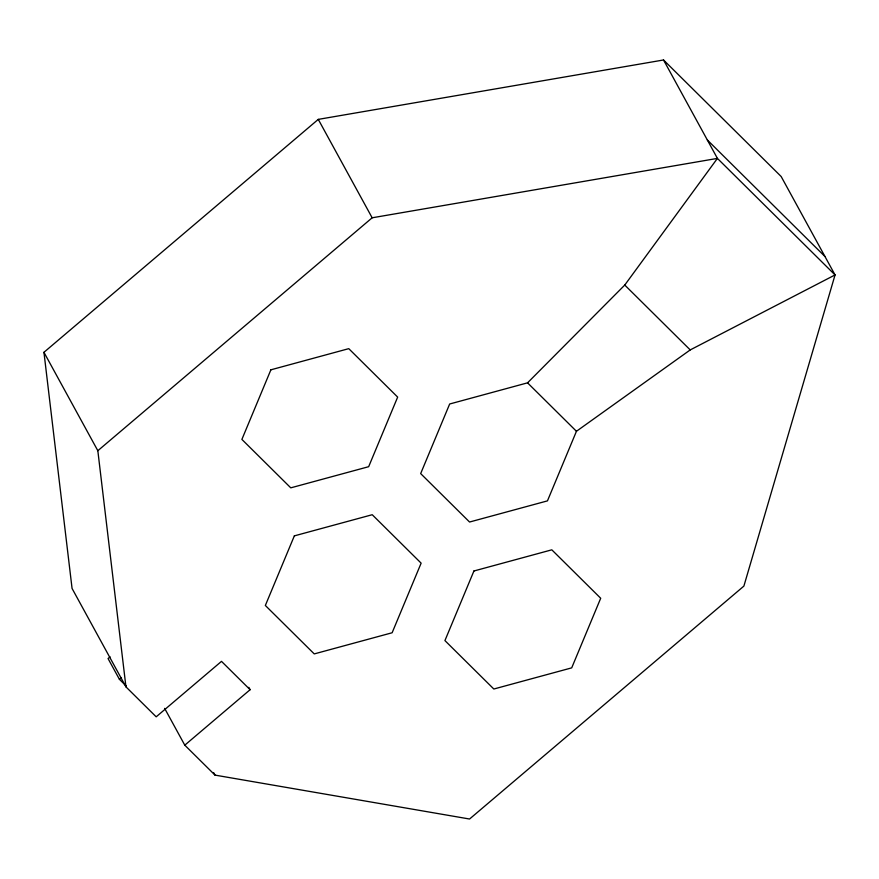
<?xml version="1.0" encoding="UTF-8"?>
<svg xmlns="http://www.w3.org/2000/svg" width="879" height="879" viewBox="0 0 879 879"><rect width="100%" height="100%" fill="white"/><g stroke="black" fill="none" stroke-linecap="round" stroke-linejoin="round"><path stroke-width="1.32" d="M125.95 686.873L97.833 450.718L372.158 217.794L717.418 158.396L835.05 274.94L690.224 349.919L576.448 431.281L547.452 500.876L469.562 522.027L420.667 473.594L449.663 403.999L527.554 382.837L624.76 285.06L717.418 158.396L663.535 59.981L318.275 119.379L43.95 352.303L72.067 588.458L125.95 686.873L156.187 716.824L221.497 661.36L250.108 689.707L184.788 745.172L215.014 775.113L469.562 819.019L743.887 586.095L835.05 274.94L781.167 176.525L663.535 59.981M110.073 656.844L108.051 658.558L119.401 679.291L126.136 685.961M119.401 679.291L121.467 677.544M707.32 139.959L824.952 256.503M624.76 285.06L690.224 349.919M527.554 382.837L576.448 431.281M318.275 119.379L372.158 217.794M248.801 687.334L250.108 689.707M43.95 352.303L97.833 450.718M213.707 772.718L215.014 775.113M164.648 708.375L184.788 745.172M270.886 369.817L241.89 439.412L290.773 487.845L368.664 466.694L397.66 397.099L348.765 348.655L270.886 369.817M294.344 535.871L265.348 605.477L314.242 653.91L392.133 632.759L421.129 563.153L372.235 514.72L294.344 535.871M473.924 570.987L444.928 640.582L493.822 689.015L571.702 667.864L600.698 598.258L551.814 549.825L473.924 570.987"/></g></svg>
